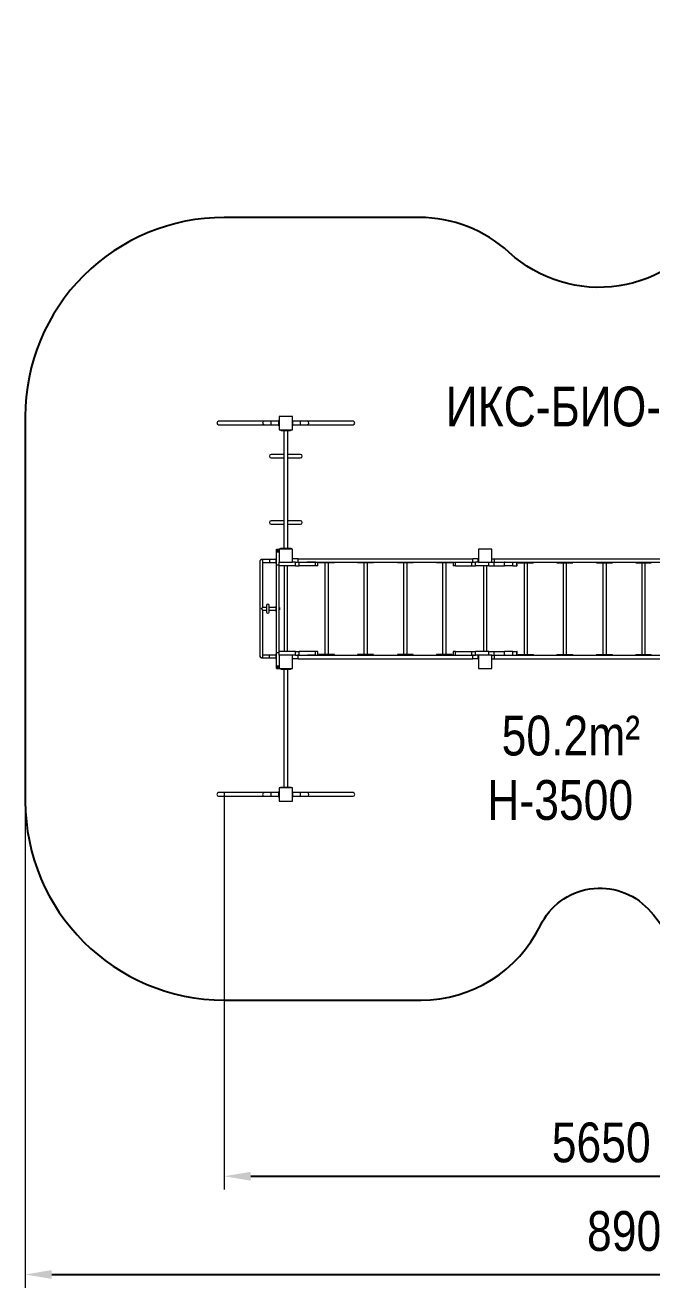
# Model space of a CAD drawing. Header units: millimetres. Extents: x -4497 to 6095, y -4369 to 5149.
# Drawn here: x -4497 to 226, y -4369 to 5149 of the extents above; entities that cross this region are included whole.
import ezdxf

# ---------------------------------------------------------------- set-up
doc = ezdxf.new("R2010")
doc.units = ezdxf.units.MM
for name, color, linetype in [('DiKom', 7, 'Continuous'), ('DIKOM_АРТИКУЛ', 7, 'Continuous'), ('DIKOM_ОБЪЕКТ', 7, 'Continuous'), ('DIKOM_РАЗМЕР_ЗОНА', 7, 'Continuous'), ('DIKOM_РАЗМЕР_ОБЪЕКТА', 7, 'Continuous')]:
    doc.layers.add(name, color=color, linetype=linetype)
doc.styles.add('style1', font='arial.ttf', dxfattribs={"width": 0.8})
doc.dimstyles.new('1-50', dxfattribs={"dimtxt": 300, "dimasz": 200, "dimexe": 100, "dimexo": 0, "dimgap": 100, "dimtad": 1, "dimdec": 0, "dimtxsty": 'style1', "dimcen": 0, "dimclrd": 7, "dimclre": 7, "dimadec": 1, "dimazin": 2, "dimtfac": 1, "dimtdec": 0, "dimtmove": 1, "dimatfit": 3, "dimfxl": 0, "dimlwd": 25, "dimlwe": 18, "dimarcsym": 0})

# ---------------------------------------------------------------- blocks, each defined once
blk = doc.blocks.new('*D16')
at = {"layer": 'Defpoints', "color": 0, "transparency": 16777216}
for p in [(2687.5, 2896.1), (-2996.6, -636.2), (2687.5, -3528.2)]:
    blk.add_point(p, dxfattribs=at)
at = {"layer": 'DIKOM_РАЗМЕР_ОБЪЕКТА', "color": 7, "lineweight": 18, "transparency": 16777216}
for p, q in [((2687.5, 2896.1), (2687.5, -3628.2)), ((-2996.6, -636.2), (-2996.6, -3628.2))]:
    blk.add_line(p, q, dxfattribs=at)
at = {"layer": 'DIKOM_РАЗМЕР_ОБЪЕКТА', "color": 7, "lineweight": 25, "transparency": 16777216}
blk.add_line((-2796.6, -3528.2), (2487.5, -3528.2), dxfattribs=at)
at = {"layer": 'DIKOM_РАЗМЕР_ОБЪЕКТА', "color": 7, "transparency": 16777216}
for points in [[(-2796.6, -3494.8), (-2796.6, -3561.5), (-2996.6, -3528.2)], [(2487.5, -3494.8), (2487.5, -3561.5), (2687.5, -3528.2)]]:
    blk.add_solid(points, dxfattribs=at)
at = {"layer": 'DIKOM_РАЗМЕР_ОБЪЕКТА', "color": 0, "transparency": 16777216, "insert": (-154.5, -3275), "char_height": 300, "attachment_point": 5, "style": 'style1'}
blk.add_mtext('5650', dxfattribs=at)
blk = doc.blocks.new('*D13')
at = {"layer": 'Defpoints', "color": 0, "transparency": 16777216}
for p in [(4432.1, 3349.2), (-4496.6, 560.7), (4432.1, -4268.7)]:
    blk.add_point(p, dxfattribs=at)
at = {"layer": 'DIKOM_РАЗМЕР_ЗОНА', "color": 7, "lineweight": 18, "transparency": 16777216}
for p, q in [((4432.1, 3349.2), (4432.1, -4368.7)), ((-4496.6, 560.7), (-4496.6, -4368.7))]:
    blk.add_line(p, q, dxfattribs=at)
at = {"layer": 'DIKOM_РАЗМЕР_ЗОНА', "color": 7, "lineweight": 25, "transparency": 16777216}
blk.add_line((-4296.6, -4268.7), (4232.1, -4268.7), dxfattribs=at)
at = {"layer": 'DIKOM_РАЗМЕР_ЗОНА', "color": 7, "transparency": 16777216}
for points in [[(-4296.6, -4235.3), (-4296.6, -4302), (-4496.6, -4268.7)], [(4232.1, -4235.3), (4232.1, -4302), (4432.1, -4268.7)]]:
    blk.add_solid(points, dxfattribs=at)
at = {"layer": 'DIKOM_РАЗМЕР_ЗОНА', "color": 0, "transparency": 16777216, "insert": (111.5, -3943), "char_height": 300, "attachment_point": 5, "style": 'style1'}
blk.add_mtext('8900', dxfattribs=at)

msp = doc.modelspace()

# ---------------------------------------------------------------- linework, layer by layer
at = {"layer": 'DiKom', "color": 3}
msp.add_lwpolyline([(-848.7, 3436.6, 0.187941), (-1525.3, 3700.3), (-2996.6, 3700.3, 0.414252), (-4496.6, 2200.1), (-4496.2, -699.9, 0.414175), (-2996.2, -2199.7), (-1512.4, -2199.7, 0.286993), (-613.2, -1637.3, -0.524073), (199.6, -1512.4, -0.058604), (339.2, -1699.7), (571.8, -2102.4, 0.414185), (1937.8, -2468.3), (3013.3, -1847.4, 0.39938), (3598.8, 134.6, -0.254395), (3635.4, 1567.7), (4231, 2599, 0.414259), (3682.1, 4648.2), (3162.5, 4948.2, 0.414132), (1113.6, 4399.6), (693.8, 3672.8, -0.47998)], format="xyb", close=True, dxfattribs=at)
at = {"layer": 'DIKOM_ОБЪЕКТ', "color": 7, "linetype": 'Continuous', "lineweight": 15}
for p, q in [((-2482.4, 2200.3), (-2582.4, 2200.3)), ((-2582.4, 2200.3), (-2582.4, 2100.3)), ((-2482.4, 2100.3), (-2482.4, 2200.3)), ((-2693.6, 2163.8), (-3039, 2163.8)), ((-3039, 2136.8), (-2693.6, 2136.8)), ((-2644.4, 2163.8), (-2693.6, 2163.8)), ((-2693.6, 2136.8), (-2644.4, 2136.8)), ((-2586.4, 2163.8), (-2644.4, 2163.8)), ((-2644.4, 2163.8), (-2644.4, 2136.8)), ((-2644.4, 2136.8), (-2586.4, 2136.8)), ((-2582.4, 2170.3), (-2586.4, 2170.3)), ((-2586.4, 2170.3), (-2586.4, 2130.3)), ((-2582.4, 2130.3), (-2586.4, 2130.3)), ((-2582.4, 2100.3), (-2482.4, 2100.3)), ((-2572.4, 2094.3), (-2572.4, 2100.3)), ((-2567.4, 2094.3), (-2572.4, 2094.3)), ((-2567.4, 2100.3), (-2567.4, 2094.3)), ((-2567.4, 2094.3), (-2497.4, 2094.3)), ((-2548.4, 2094.3), (-2548.4, 1206.3)), ((-2516.4, 1206.3), (-2516.4, 2094.3)), ((-2497.4, 2094.3), (-2497.4, 2100.3)), ((-2492.4, 2094.3), (-2497.4, 2094.3)), ((-2492.4, 2100.3), (-2492.4, 2094.3)), ((-2482.4, 2170.3), (-2478.4, 2170.3)), ((-2482.4, 2130.3), (-2478.4, 2130.3)), ((-2478.4, 2130.3), (-2478.4, 2170.3)), ((-2420.3, 2163.8), (-2478.4, 2163.8)), ((-2478.4, 2136.8), (-2420.3, 2136.8)), ((-2371.1, 2163.8), (-2420.3, 2163.8)), ((-2420.3, 2136.8), (-2420.3, 2163.8)), ((-2420.3, 2136.8), (-2371.1, 2136.8)), ((-2025.7, 2163.8), (-2371.1, 2163.8)), ((-2371.1, 2136.8), (-2025.7, 2136.8)), ((-2548.4, 1913.8), (-2642.9, 1913.8)), ((-2421.9, 1913.8), (-2516.4, 1913.8)), ((-2642.9, 1886.8), (-2548.4, 1886.8)), ((-2516.4, 1886.8), (-2421.9, 1886.8)), ((-2548.4, 1413.8), (-2642.9, 1413.8)), ((-2642.9, 1386.8), (-2548.4, 1386.8)), ((-2421.9, 1413.8), (-2516.4, 1413.8)), ((-2516.4, 1386.8), (-2421.9, 1386.8)), ((-2603.4, 1200.3), (-2582.4, 1200.3)), ((-2603.4, 1190.3), (-2603.4, 1200.3)), ((-2603.4, 1190.3), (-2582.4, 1190.3)), ((-2603.4, 1180.3), (-2603.4, 1190.3)), ((-2603.4, 1080.3), (-2603.4, 1180.3)), ((-2603.4, 1180.3), (-2582.4, 1180.3)), ((-2482.4, 1200.3), (-2582.4, 1200.3)), ((-2582.4, 1200.3), (-2582.4, 1100.3)), ((-2572.4, 1200.3), (-2572.4, 1206.3)), ((-2572.4, 1206.3), (-2567.4, 1206.3)), ((-2567.4, 1206.3), (-2567.4, 1200.3)), ((-2567.4, 1206.3), (-2497.4, 1206.3)), ((-2497.4, 1206.3), (-2492.4, 1206.3)), ((-2497.4, 1200.3), (-2497.4, 1206.3)), ((-2492.4, 1206.3), (-2492.4, 1200.3)), ((-2482.4, 1100.3), (-2482.4, 1200.3)), ((-979.3, 1200.3), (-1079.3, 1200.3)), ((-1079.3, 1200.3), (-1079.3, 1100.3)), ((-979.3, 1100.3), (-979.3, 1200.3)), ((-2726.9, 1110.3), (-2726.9, 390.3)), ((-2656.4, 1120.8), (-2716.4, 1120.8)), ((-2705.9, 760.7), (-2705.9, 1110.3)), ((-2705.9, 1099.8), (-2656.4, 1099.8)), ((-2606.4, 1120.8), (-2656.4, 1120.8)), ((-2656.4, 1120.8), (-2656.4, 1099.8)), ((-2656.4, 1099.8), (-2606.4, 1099.8)), ((-2603.4, 1130.3), (-2606.4, 1130.3)), ((-2606.4, 1130.3), (-2606.4, 1125.3)), ((-2603.4, 1125.3), (-2606.4, 1125.3)), ((-2606.4, 1125.3), (-2606.4, 1110.3)), ((-2606.4, 1110.3), (-2606.4, 1095.3)), ((-2603.4, 1095.3), (-2606.4, 1095.3)), ((-2606.4, 1095.3), (-2606.4, 1090.3)), ((-2603.4, 1090.3), (-2606.4, 1090.3)), ((-2603.4, 1080.3), (-2582.4, 1080.3)), ((-2603.4, 420.3), (-2603.4, 1080.3)), ((-2582.4, 1080.3), (-2582.4, 1100.3)), ((-2582.4, 1100.3), (-2482.4, 1100.3)), ((-2582.4, 420.3), (-2582.4, 1080.3)), ((-2459.2, 1073.3), (-2582.4, 1073.3)), ((-2545.9, 1073.3), (-2545.9, 427.3)), ((-2518.9, 427.3), (-2518.9, 1073.3)), ((-2459.2, 1100.3), (-2482.4, 1100.3)), ((-2480.9, 1100.3), (-2480.9, 1127.3)), ((-2438.3, 1127.3), (-2480.9, 1127.3)), ((-2459.2, 1073.3), (-2459.2, 1100.3)), ((-2459.2, 1100.3), (-2444.5, 1100.3)), ((-2459.2, 1073.3), (-2431.9, 1073.3)), ((-2438.3, 1100.3), (-2444.5, 1100.3)), ((-2438.3, 1100.3), (-2438.3, 1127.3)), ((-2438.3, 1127.3), (-1123.4, 1127.3)), ((-2438.3, 1100.3), (-1123.4, 1100.3)), ((-2431.9, 1073.3), (-2431.9, 1100.3)), ((-2308.8, 1073.3), (-2431.9, 1073.3)), ((-2308.8, 1100.3), (-2371.9, 1100.3)), ((-2308.8, 1073.3), (-2308.8, 1100.3)), ((-2289.8, 1073.3), (-2308.8, 1073.3)), ((-2289.8, 1073.3), (-2289.8, 1100.3)), ((-2283.1, 1100.3), (-2283.1, 1096.3)), ((-2258, 1096.3), (-2283.1, 1096.3)), ((-2258, 1096.3), (-2258, 1100.3)), ((-2180.7, 1096.3), (-2258, 1096.3)), ((-2238, 1096.3), (-2238, 404.3)), ((-2211, 404.3), (-2211, 1096.3)), ((-2180.7, 1096.3), (-2180.7, 1100.3)), ((-2165.8, 1096.3), (-2180.7, 1096.3)), ((-2165.8, 1096.3), (-2165.8, 1100.3)), ((-1990.6, 1100.3), (-1990.6, 1096.3)), ((-1969, 1096.3), (-1990.6, 1096.3)), ((-1969, 1096.3), (-1969, 1100.3)), ((-1889.2, 1096.3), (-1969, 1096.3)), ((-1944.2, 1096.3), (-1944.2, 404.3)), ((-1917.2, 404.3), (-1917.2, 1096.3)), ((-1889.2, 1096.3), (-1889.2, 1100.3)), ((-1870.8, 1096.3), (-1889.2, 1096.3)), ((-1870.8, 1096.3), (-1870.8, 1100.3)), ((-1690.8, 1100.3), (-1690.8, 1096.3)), ((-1672.4, 1096.3), (-1690.8, 1096.3)), ((-1672.4, 1096.3), (-1672.4, 1100.3)), ((-1592.6, 1096.3), (-1672.4, 1096.3)), ((-1644.4, 1096.3), (-1644.4, 404.3)), ((-1617.4, 404.3), (-1617.4, 1096.3)), ((-1592.6, 1096.3), (-1592.6, 1100.3)), ((-1571.1, 1096.3), (-1592.6, 1096.3)), ((-1571.1, 1096.3), (-1571.1, 1100.3)), ((-1395.8, 1100.3), (-1395.8, 1096.3)), ((-1381, 1096.3), (-1395.8, 1096.3)), ((-1381, 1096.3), (-1381, 1100.3)), ((-1303.7, 1096.3), (-1381, 1096.3)), ((-1350.7, 1096.3), (-1350.7, 404.3)), ((-1323.7, 404.3), (-1323.7, 1096.3)), ((-1303.7, 1096.3), (-1303.7, 1100.3)), ((-1278.5, 1096.3), (-1303.7, 1096.3)), ((-1278.5, 1096.3), (-1278.5, 1100.3)), ((-1271.8, 1100.3), (-1271.8, 1073.3)), ((-1252.8, 1073.3), (-1271.8, 1073.3)), ((-1252.8, 1073.3), (-1252.8, 1100.3)), ((-1252.8, 1100.3), (-1198.4, 1100.3)), ((-1252.8, 1073.3), (-1129.7, 1073.3)), ((-1129.7, 1073.3), (-1129.7, 1100.3)), ((-1129.7, 1073.3), (-1102.4, 1073.3)), ((-1123.4, 1100.3), (-1123.4, 1127.3)), ((-1080.9, 1127.3), (-1123.4, 1127.3)), ((-1117, 1100.3), (-1123.4, 1100.3)), ((-1117, 1100.3), (-1102.4, 1100.3)), ((-1102.4, 1073.3), (-1102.4, 1100.3)), ((-1079.3, 1100.3), (-1102.4, 1100.3)), ((-1002.4, 1073.3), (-1102.4, 1073.3)), ((-1080.9, 1100.3), (-1080.9, 1127.3)), ((-1079.3, 1100.3), (-979.3, 1100.3)), ((-1042.8, 1073.3), (-1042.8, 427.3)), ((-1015.8, 427.3), (-1015.8, 1073.3)), ((-1002.4, 1073.3), (-1002.4, 1100.3)), ((-1002.4, 1073.3), (-961.2, 1073.3)), ((-979.3, 1127.3), (-961.1, 1127.3)), ((-979.3, 1100.3), (-961.2, 1100.3)), ((-961.2, 1073.3), (-961.2, 1100.3)), ((-961.2, 1100.3), (-884.5, 1100.3)), ((-961.2, 1073.3), (-884.5, 1073.3)), ((-961.1, 1127.3), (-961.1, 1100.3)), ((-961.1, 1127.3), (337.9, 1127.3)), ((-884.5, 1073.3), (-884.5, 1100.3)), ((-878.3, 1100.3), (-884.5, 1100.3)), ((-884.5, 1100.3), (328.7, 1100.3)), ((-819.7, 1073.3), (-884.5, 1073.3)), ((-819.7, 1073.3), (-819.7, 1100.3)), ((-819.7, 1073.3), (-790.3, 1073.3)), ((-790.3, 1073.3), (-790.3, 1100.3)), ((-788.2, 1073.3), (-790.3, 1073.3)), ((-788.2, 1073.3), (-788.2, 1100.3)), ((-781.5, 1100.3), (-781.5, 1096.3)), ((-781.5, 1096.3), (-766.7, 1096.3)), ((-766.7, 1100.3), (-766.7, 1096.3)), ((-766.7, 1096.3), (-689.4, 1096.3)), ((-736.4, 1096.3), (-736.4, 404.3)), ((-709.4, 404.3), (-709.4, 1096.3)), ((-689.4, 1100.3), (-689.4, 1096.3)), ((-689.4, 1096.3), (-664.2, 1096.3)), ((-664.2, 1096.3), (-664.2, 1100.3)), ((-489, 1100.3), (-489, 1096.3)), ((-489, 1096.3), (-470.5, 1096.3)), ((-470.5, 1100.3), (-470.5, 1096.3)), ((-470.5, 1096.3), (-390.8, 1096.3)), ((-442.6, 1096.3), (-442.6, 404.3)), ((-415.6, 404.3), (-415.6, 1096.3)), ((-390.8, 1100.3), (-390.8, 1096.3)), ((-390.8, 1096.3), (-369.2, 1096.3)), ((-369.2, 1096.3), (-369.2, 1100.3)), ((-189.2, 1100.3), (-189.2, 1096.3)), ((-189.2, 1096.3), (-167.6, 1096.3)), ((-167.6, 1100.3), (-167.6, 1096.3)), ((-167.6, 1096.3), (-87.9, 1096.3)), ((-142.8, 1096.3), (-142.8, 404.3)), ((-115.8, 404.3), (-115.8, 1096.3)), ((-87.9, 1100.3), (-87.9, 1096.3)), ((-87.9, 1096.3), (-69.5, 1096.3)), ((-69.5, 1096.3), (-69.5, 1100.3)), ((105.8, 1100.3), (105.8, 1096.3)), ((105.8, 1096.3), (131, 1096.3)), ((131, 1100.3), (131, 1096.3)), ((131, 1096.3), (208.3, 1096.3)), ((151, 1096.3), (151, 404.3)), ((178, 404.3), (178, 1096.3)), ((208.3, 1100.3), (208.3, 1096.3)), ((208.3, 1096.3), (223.1, 1096.3)), ((223.1, 1096.3), (223.1, 1100.3)), ((-2677.6, 775.3), (-2677.6, 725.3)), ((-2658.6, 725.3), (-2658.6, 775.3)), ((-2603.4, 770.3), (-2606.4, 770.3)), ((-2606.4, 770.3), (-2606.4, 765.3)), ((-2603.4, 765.3), (-2606.4, 765.3)), ((-2606.4, 765.3), (-2606.4, 735.3)), ((-2677.6, 760.8), (-2705.9, 760.8)), ((-2705.9, 390.3), (-2705.9, 739.8)), ((-2705.9, 739.8), (-2677.6, 739.8)), ((-2606.4, 760.8), (-2658.6, 760.8)), ((-2658.6, 739.8), (-2606.4, 739.8)), ((-2603.4, 735.3), (-2606.4, 735.3)), ((-2606.4, 735.3), (-2606.4, 730.3)), ((-2603.4, 730.3), (-2606.4, 730.3)), ((-2578.8, 760), (-2582.4, 760)), ((-2582.4, 741), (-2578.7, 741)), ((-2656.4, 400.8), (-2705.9, 400.8)), ((-2606.4, 400.8), (-2656.4, 400.8)), ((-2656.4, 379.8), (-2656.4, 400.8)), ((-2603.4, 410.3), (-2606.4, 410.3)), ((-2606.4, 410.3), (-2606.4, 405.3)), ((-2603.4, 405.3), (-2606.4, 405.3)), ((-2606.4, 405.3), (-2606.4, 390.3)), ((-2606.4, 390.3), (-2606.4, 375.3)), ((-2603.4, 420.3), (-2582.4, 420.3)), ((-2603.4, 320.3), (-2603.4, 420.3)), ((-2459.2, 427.3), (-2582.4, 427.3)), ((-2582.4, 400.3), (-2582.4, 420.3)), ((-2482.4, 400.3), (-2582.4, 400.3)), ((-2582.4, 400.3), (-2582.4, 300.3)), ((-2459.2, 400.3), (-2482.4, 400.3)), ((-2482.4, 300.3), (-2482.4, 400.3)), ((-2480.9, 373.3), (-2480.9, 400.3)), ((-2459.2, 400.3), (-2459.2, 427.3)), ((-2459.2, 427.3), (-2431.9, 427.3)), ((-2459.2, 400.3), (-2444.6, 400.3)), ((-2438.3, 400.3), (-2444.6, 400.3)), ((-2438.3, 373.3), (-2438.3, 400.3)), ((-2438.3, 400.3), (-1123.4, 400.3)), ((-2431.9, 400.3), (-2431.9, 427.3)), ((-2308.8, 427.3), (-2431.9, 427.3)), ((-2308.8, 400.3), (-2368.5, 400.3)), ((-2308.8, 400.3), (-2308.8, 427.3)), ((-2289.8, 427.3), (-2308.8, 427.3)), ((-2289.8, 400.3), (-2289.8, 427.3)), ((-2283.1, 404.3), (-2283.1, 400.3)), ((-2258, 404.3), (-2283.1, 404.3)), ((-2258, 400.3), (-2258, 404.3)), ((-2180.7, 404.3), (-2258, 404.3)), ((-2180.7, 400.3), (-2180.7, 404.3)), ((-2165.8, 404.3), (-2180.7, 404.3)), ((-2165.8, 400.3), (-2165.8, 404.3)), ((-1990.6, 404.3), (-1990.6, 400.3)), ((-1969, 404.3), (-1990.6, 404.3)), ((-1969, 400.3), (-1969, 404.3)), ((-1889.2, 404.3), (-1969, 404.3)), ((-1889.2, 400.3), (-1889.2, 404.3)), ((-1870.8, 404.3), (-1889.2, 404.3)), ((-1870.8, 400.3), (-1870.8, 404.3)), ((-1690.8, 404.3), (-1690.8, 400.3)), ((-1672.4, 404.3), (-1690.8, 404.3)), ((-1672.4, 400.3), (-1672.4, 404.3)), ((-1592.6, 404.3), (-1672.4, 404.3)), ((-1592.6, 400.3), (-1592.6, 404.3)), ((-1571.1, 404.3), (-1592.6, 404.3)), ((-1571.1, 400.3), (-1571.1, 404.3)), ((-1395.8, 404.3), (-1395.8, 400.3)), ((-1381, 404.3), (-1395.8, 404.3)), ((-1381, 400.3), (-1381, 404.3)), ((-1303.7, 404.3), (-1381, 404.3)), ((-1303.7, 400.3), (-1303.7, 404.3)), ((-1278.5, 404.3), (-1303.7, 404.3)), ((-1278.5, 400.3), (-1278.5, 404.3)), ((-1271.8, 427.3), (-1271.8, 400.3)), ((-1252.8, 427.3), (-1271.8, 427.3)), ((-1252.8, 400.3), (-1252.8, 427.3)), ((-1252.8, 427.3), (-1129.7, 427.3)), ((-1252.8, 400.3), (-1198.4, 400.3)), ((-1129.7, 400.3), (-1129.7, 427.3)), ((-1129.7, 427.3), (-1102.4, 427.3)), ((-1123.4, 373.3), (-1123.4, 400.3)), ((-1117, 400.3), (-1123.4, 400.3)), ((-1117, 400.3), (-1102.4, 400.3)), ((-1102.4, 400.3), (-1102.4, 427.3)), ((-1002.4, 427.3), (-1102.4, 427.3)), ((-1079.3, 400.3), (-1102.4, 400.3)), ((-1080.9, 373.3), (-1080.9, 400.3)), ((-979.3, 400.3), (-1079.3, 400.3)), ((-1079.3, 400.3), (-1079.3, 300.3)), ((-1002.4, 400.3), (-1002.4, 427.3)), ((-1002.4, 427.3), (-961.2, 427.3)), ((-979.3, 400.3), (-961.2, 400.3)), ((-979.3, 300.3), (-979.3, 400.3)), ((-961.2, 400.3), (-961.2, 427.3)), ((-961.2, 427.3), (-884.5, 427.3)), ((-961.2, 400.3), (-884.5, 400.3)), ((-961.1, 400.3), (-961.1, 373.3)), ((-884.5, 400.3), (-884.5, 427.3)), ((-819.7, 427.3), (-884.5, 427.3)), ((-878.3, 400.3), (-884.5, 400.3)), ((-884.5, 400.3), (328.7, 400.3)), ((-819.7, 400.3), (-819.7, 427.3)), ((-819.7, 427.3), (-790.3, 427.3)), ((-790.3, 400.3), (-790.3, 427.3)), ((-788.2, 427.3), (-790.3, 427.3)), ((-788.2, 400.3), (-788.2, 427.3)), ((-781.5, 404.3), (-781.5, 400.3)), ((-781.5, 404.3), (-766.7, 404.3)), ((-766.7, 404.3), (-766.7, 400.3)), ((-766.7, 404.3), (-689.4, 404.3)), ((-689.4, 404.3), (-689.4, 400.3)), ((-689.4, 404.3), (-664.2, 404.3)), ((-664.2, 400.3), (-664.2, 404.3)), ((-489, 404.3), (-489, 400.3)), ((-489, 404.3), (-470.5, 404.3)), ((-470.5, 404.3), (-470.5, 400.3)), ((-470.5, 404.3), (-390.8, 404.3)), ((-390.8, 404.3), (-390.8, 400.3)), ((-390.8, 404.3), (-369.2, 404.3)), ((-369.2, 400.3), (-369.2, 404.3)), ((-189.2, 404.3), (-189.2, 400.3)), ((-189.2, 404.3), (-167.6, 404.3)), ((-167.6, 404.3), (-167.6, 400.3)), ((-167.6, 404.3), (-87.9, 404.3)), ((-87.9, 404.3), (-87.9, 400.3)), ((-87.9, 404.3), (-69.5, 404.3)), ((-69.5, 400.3), (-69.5, 404.3)), ((105.8, 404.3), (105.8, 400.3)), ((105.8, 404.3), (131, 404.3)), ((131, 404.3), (131, 400.3)), ((131, 404.3), (208.3, 404.3)), ((208.3, 404.3), (208.3, 400.3)), ((208.3, 404.3), (223.1, 404.3)), ((223.1, 400.3), (223.1, 404.3)), ((-2716.4, 379.8), (-2656.4, 379.8)), ((-2656.4, 379.8), (-2606.4, 379.8)), ((-2603.4, 375.3), (-2606.4, 375.3)), ((-2606.4, 375.3), (-2606.4, 370.3)), ((-2603.4, 370.3), (-2606.4, 370.3)), ((-2603.4, 320.3), (-2582.4, 320.3)), ((-2603.4, 310.3), (-2603.4, 320.3)), ((-2603.4, 310.3), (-2582.4, 310.3)), ((-2603.4, 300.3), (-2603.4, 310.3)), ((-2603.4, 300.3), (-2582.4, 300.3)), ((-2582.4, 300.3), (-2482.4, 300.3)), ((-2572.4, 294.3), (-2572.4, 300.3)), ((-2567.4, 294.3), (-2572.4, 294.3)), ((-2567.4, 300.3), (-2567.4, 294.3)), ((-2567.4, 294.3), (-2497.4, 294.3)), ((-2548.4, 294.3), (-2548.4, -593.7)), ((-2516.4, -593.7), (-2516.4, 294.3)), ((-2497.4, 294.3), (-2497.4, 300.3)), ((-2492.4, 294.3), (-2497.4, 294.3)), ((-2492.4, 300.3), (-2492.4, 294.3)), ((-2438.3, 373.3), (-2480.9, 373.3)), ((-2438.3, 373.3), (-1123.4, 373.3)), ((-1080.9, 373.3), (-1123.4, 373.3)), ((-1079.3, 300.3), (-979.3, 300.3)), ((-979.3, 373.3), (-961.1, 373.3)), ((-961.1, 373.3), (337.9, 373.3)), ((-2693.6, -636.2), (-3039, -636.2)), ((-3039, -663.2), (-2693.6, -663.2)), ((-2644.4, -636.2), (-2693.6, -636.2)), ((-2693.6, -663.2), (-2644.4, -663.2)), ((-2586.4, -636.2), (-2644.4, -636.2)), ((-2644.4, -636.2), (-2644.4, -663.2)), ((-2644.4, -663.2), (-2586.4, -663.2)), ((-2582.4, -629.7), (-2586.4, -629.7)), ((-2586.4, -629.7), (-2586.4, -669.7)), ((-2482.4, -599.7), (-2582.4, -599.7)), ((-2582.4, -599.7), (-2582.4, -699.7)), ((-2572.4, -599.7), (-2572.4, -593.7)), ((-2572.4, -593.7), (-2567.4, -593.7)), ((-2567.4, -593.7), (-2567.4, -599.7)), ((-2567.4, -593.7), (-2497.4, -593.7)), ((-2497.4, -593.7), (-2492.4, -593.7)), ((-2497.4, -599.7), (-2497.4, -593.7)), ((-2492.4, -593.7), (-2492.4, -599.7)), ((-2482.4, -699.7), (-2482.4, -599.7)), ((-2482.4, -629.7), (-2478.4, -629.7)), ((-2478.4, -669.7), (-2478.4, -629.7)), ((-2420.3, -636.2), (-2478.4, -636.2)), ((-2478.4, -663.2), (-2420.3, -663.2)), ((-2371.1, -636.2), (-2420.3, -636.2)), ((-2420.3, -663.2), (-2420.3, -636.2)), ((-2420.3, -663.2), (-2371.1, -663.2)), ((-2025.7, -636.2), (-2371.1, -636.2)), ((-2371.1, -663.2), (-2025.7, -663.2)), ((-2582.4, -669.7), (-2586.4, -669.7)), ((-2582.4, -699.7), (-2482.4, -699.7)), ((-2482.4, -669.7), (-2478.4, -669.7))]:
    msp.add_line(p, q, dxfattribs=at)
at = {"layer": 'DIKOM_ОБЪЕКТ', "color": 7, "linetype": 'Continuous', "lineweight": 15, "flags": 128}
msp.add_lwpolyline([(-2578.8, 760), (-2578.8, 760), (-2578.8, 759.8), (-2578.8, 759.3), (-2578.8, 758.4), (-2578.8, 757.2), (-2578.7, 755.8), (-2578.7, 754.1), (-2578.7, 752.3), (-2578.7, 750.5), (-2578.7, 748.6), (-2578.7, 746.9), (-2578.7, 745.2), (-2578.7, 743.8), (-2578.7, 742.6), (-2578.7, 741.7), (-2578.7, 741.2), (-2578.7, 741), (-2578.7, 741)], dxfattribs=at)
at = {"layer": 'DIKOM_ОБЪЕКТ', "color": 7, "linetype": 'Continuous', "lineweight": 15}
for centre, radius, start, end in [((-3038.8, 2150.3), 13.5, 90.68615, 269.31385), ((-2693.5, 2150.3), 13.5, 90.68581, 269.31419), ((-2371.2, 2150.3), 13.5, 270.68625, 89.31375), ((-2025.9, 2150.3), 13.5, 270.6862, 89.3138), ((-2642.9, 1900.3), 13.5, 90, 270), ((-2421.9, 1900.3), 13.5, 270, 90), ((-2642.9, 1400.3), 13.5, 90, 270), ((-2421.9, 1400.3), 13.5, 270, 90), ((-2716.4, 1110.3), 10.5, 90, 180), ((-2716.4, 1110.3), 10.5, 360, 90), ((-2668.1, 775.3), 9.5, 360, 180), ((-2668.1, 725.3), 9.5, 180, 360), ((-2716.4, 390.3), 10.5, 180, 270), ((-2716.4, 390.3), 10.5, 270, 360), ((-3038.8, -649.7), 13.5, 90.68646, 269.31354), ((-2693.5, -649.7), 13.5, 90.68612, 269.31388), ((-2371.2, -649.7), 13.5, 270.68609, 89.31391), ((-2025.9, -649.7), 13.5, 270.68606, 89.31394)]:
    msp.add_arc(centre, radius, start, end, dxfattribs=at)
for points, knots in [([(-2716.4, 750.3), (-2716.4, 750.3), (-2715.6, 751.1), (-2714, 752.7), (-2711.9, 754.8), (-2710.1, 756.6), (-2708.4, 758.3), (-2706.9, 759.7), (-2706, 760.7), (-2706, 760.7), (-2705.9, 760.7)], [0, 0, 0, 0, 0.001041, 0.167965, 0.339764, 0.459776, 0.582622, 0.761517, 0.903721, 1, 1, 1, 1]), ([(-2705.9, 739.8), (-2705.9, 739.8), (-2705.8, 739.7), (-2706.3, 740.2), (-2707.3, 741.1), (-2708.4, 742.2), (-2709.8, 743.6), (-2711.4, 745.2), (-2713.7, 747.5), (-2715.3, 749.2), (-2716.4, 750.2), (-2716.4, 750.3)], [0, 0, 0, 0, 0.035894, 0.162007, 0.294922, 0.396534, 0.501039, 0.640344, 0.783595, 0.998959, 1, 1, 1, 1])]:
    msp.add_open_spline(points, degree=3, knots=knots, dxfattribs=at)

# ---------------------------------------------------------------- texts
at = {"layer": 'DIKOM_АРТИКУЛ', "color": 7, "linetype": 'Continuous', "lineweight": 15, "insert": (-1326.1, 2425.3), "char_height": 300, "width": 1667.537, "attachment_point": 1, "style": 'style1'}
msp.add_mtext('ИКС-БИО-1.10', dxfattribs=at)
at = {"layer": 'DIKOM_РАЗМЕР_ОБЪЕКТА', "char_height": 300, "width": 5885.531, "attachment_point": 1, "style": 'style1'}
for s, insert in [('50.2m²', (-905.1, -55.8)), ('H-3500', (-1013.3, -541.3))]:
    msp.add_mtext(s, dxfattribs=dict(at, insert=insert))

# ---------------------------------------------------------------- dimensions: what is measured, and where the dimension line sits
at = {"layer": 'DIKOM_РАЗМЕР_ЗОНА'}
dim = msp.add_linear_dim(base=(4432.1, -4268.7), p1=(-4496.6, 560.7), p2=(4432.1, 3349.2), text='8900', dimstyle='1-50', dxfattribs=at)
dim.commit()
dim.dimension.update_dxf_attribs({"geometry": '*D13', "text_midpoint": (111.5, -4196.2), "dimtype": 160})
at = {"layer": 'DIKOM_РАЗМЕР_ОБЪЕКТА'}
dim = msp.add_linear_dim(base=(2687.5, -3528.2), p1=(-2996.6, -636.2), p2=(2687.5, 2896.1), text='5650', dimstyle='1-50', dxfattribs=at)
dim.commit()
dim.dimension.update_dxf_attribs({"geometry": '*D16', "text_midpoint": (-154.5, -3528.2), "dimtype": 160})

doc.saveas('drawing.dxf')
